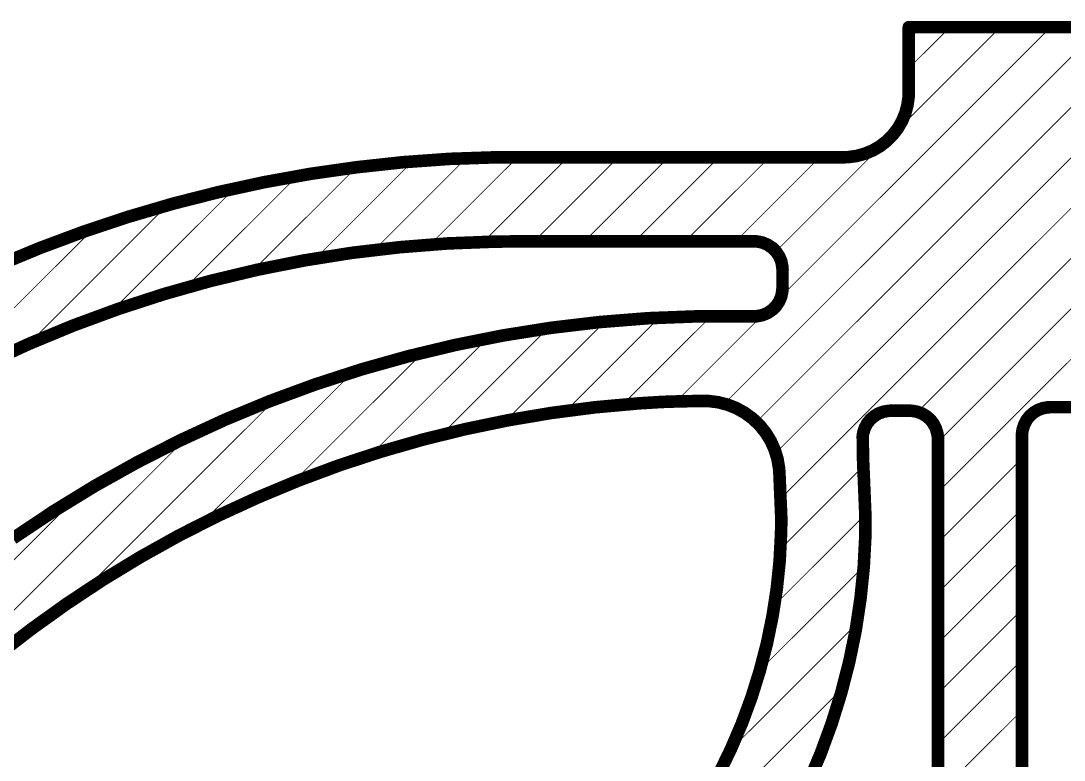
# Model space of a CAD drawing. Header units: millimetres. Extents: x 0 to 13.2, y -0.1 to 6.1.
# Drawn here: x 9.578 to 10.821, y 3.019 to 3.9 of the extents above; entities that cross this region are included whole.
import ezdxf

# ---------------------------------------------------------------- set-up
doc = ezdxf.new("R2010")
doc.units = ezdxf.units.MM
doc.header["$MEASUREMENT"] = 0
doc.layers.add('Mechanical3', color=76, linetype='Continuous')

msp = doc.modelspace()

# ---------------------------------------------------------------- linework, layer by layer
at = {"layer": 'Mechanical3'}
for points, const_width in [([(10.415, 3.4435), (10.8651, 3.8935)], 0.001), ([(10.4535, 3.422), (10.9251, 3.8935)], 0.001), ([(10.4768, 3.3853), (10.9851, 3.8935)], 0.001), ([(10.4768, 3.6253), (10.7451, 3.8935)], 0.001), ([(10.4831, 3.5716), (10.8051, 3.8935)], 0.001), ([(10.6355, 3.893), (11.0056, 3.893)], 0.015), ([(10.6355, 3.8155), (10.6355, 3.893)], 0.015), ([(10.6355, 3.844), (10.6851, 3.8935)], 0.001), ([(10.4827, 3.3311), (11.0056, 3.854)], 0.001), ([(10.634, 3.8003), (10.6354, 3.8104)], 0.015), ([(10.6354, 3.8104), (10.6355, 3.8155)], 0.015), ([(10.6314, 3.7906), (10.634, 3.8003)], 0.015), ([(10.6275, 3.7812), (10.6314, 3.7906)], 0.015), ([(10.6454, 3.4339), (11.0078, 3.7963)], 0.001), ([(10.6163, 3.7644), (10.6225, 3.7724)], 0.015), ([(10.6225, 3.7724), (10.6275, 3.7812)], 0.015), ([(10.6091, 3.7572), (10.6163, 3.7644)], 0.015), ([(10.5829, 3.7421), (10.5923, 3.7459)], 0.015), ([(10.5923, 3.7459), (10.6011, 3.751)], 0.015), ([(10.6011, 3.751), (10.6091, 3.7572)], 0.015), ([(10.6702, 3.3987), (11.0296, 3.7581)], 0.001), ([(10.0329, 3.732), (10.0884, 3.736)], 0.015), ([(10.0884, 3.736), (10.1441, 3.7379)], 0.015), ([(10.1441, 3.7379), (10.1719, 3.7379)], 0.015), ([(10.1719, 3.7379), (10.558, 3.7379)], 0.015), ([(10.558, 3.7379), (10.5631, 3.7381)], 0.015), ([(10.5631, 3.7381), (10.5731, 3.7394)], 0.015), ([(10.5731, 3.7394), (10.5829, 3.7421)], 0.015), ([(9.9225, 3.7181), (9.9776, 3.726)], 0.015), ([(9.9277, 3.6162), (10.0452, 3.7336)], 0.001), ([(9.9776, 3.726), (10.0329, 3.732)], 0.015), ([(9.9978, 3.6262), (10.109, 3.7375)], 0.001), ([(10.0642, 3.6327), (10.1702, 3.7387)], 0.001), ([(10.1276, 3.6361), (10.2302, 3.7387)], 0.001), ([(10.1885, 3.637), (10.2902, 3.7387)], 0.001), ([(10.2485, 3.637), (10.3502, 3.7387)], 0.001), ([(10.3085, 3.637), (10.4102, 3.7387)], 0.001), ([(10.3685, 3.637), (10.4702, 3.7387)], 0.001), ([(10.4285, 3.637), (10.5302, 3.7387)], 0.001), ([(10.6702, 3.3387), (11.0694, 3.7378)], 0.001), ([(9.7724, 3.5809), (9.9078, 3.7162)], 0.001), ([(9.8134, 3.6964), (9.8677, 3.7082)], 0.015), ([(9.8531, 3.6016), (9.9784, 3.7269)], 0.001), ([(9.8677, 3.7082), (9.9225, 3.7181)], 0.015), ([(9.7594, 3.6827), (9.8134, 3.6964)], 0.015), ([(9.6845, 3.5529), (9.833, 3.7014)], 0.001), ([(9.5853, 3.5138), (9.7531, 3.6816)], 0.001), ([(9.706, 3.667), (9.7594, 3.6827)], 0.015), ([(9.6532, 3.6494), (9.706, 3.667)], 0.015), ([(9.466, 3.4545), (9.6659, 3.6544)], 0.001), ([(9.6011, 3.63), (9.6532, 3.6494)], 0.015), ([(10.0289, 3.6307), (10.086, 3.6352)], 0.015), ([(10.086, 3.6352), (10.1433, 3.6374)], 0.015), ([(10.1433, 3.6374), (10.1719, 3.6377)], 0.015), ([(10.1719, 3.6377), (10.4515, 3.6377)], 0.015), ([(10.4515, 3.6377), (10.4548, 3.6376)], 0.015), ([(10.4548, 3.6376), (10.4612, 3.6363)], 0.015), ([(10.4612, 3.6363), (10.4673, 3.6337)], 0.015), ([(10.4673, 3.6337), (10.4728, 3.6301)], 0.015), ([(9.5497, 3.6087), (9.6011, 3.63)], 0.015), ([(9.9155, 3.615), (9.972, 3.624)], 0.015), ([(9.972, 3.624), (10.0289, 3.6307)], 0.015), ([(10.4728, 3.6301), (10.4775, 3.6254)], 0.015), ([(10.4775, 3.6254), (10.4811, 3.6199)], 0.015), ([(9.8593, 3.6038), (9.9155, 3.615)], 0.015), ([(10.4811, 3.6199), (10.4837, 3.6139)], 0.015), ([(10.4837, 3.6139), (10.4849, 3.6074)], 0.015), ([(9.8036, 3.5905), (9.8593, 3.6038)], 0.015), ([(10.4849, 3.6074), (10.4851, 3.6041)], 0.015), ([(10.4851, 3.582), (10.4851, 3.6041)], 0.015), ([(9.7485, 3.5749), (9.8036, 3.5905)], 0.015), ([(9.694, 3.5572), (9.7485, 3.5749)], 0.015), ([(10.4811, 3.5661), (10.4837, 3.5722)], 0.015), ([(10.4837, 3.5722), (10.4849, 3.5787)], 0.015), ([(10.4849, 3.5787), (10.4851, 3.582)], 0.015), ([(10.4728, 3.556), (10.4775, 3.5606)], 0.015), ([(10.4775, 3.5606), (10.4811, 3.5661)], 0.015), ([(9.6403, 3.5374), (9.694, 3.5572)], 0.015), ([(10.3249, 3.5461), (10.3828, 3.5483)], 0.015), ([(10.3828, 3.5483), (10.4118, 3.5483)], 0.015), ([(10.4118, 3.5483), (10.4515, 3.5483)], 0.015), ([(10.4515, 3.5483), (10.4548, 3.5485)], 0.015), ([(10.4548, 3.5485), (10.4612, 3.5498)], 0.015), ([(10.4612, 3.5498), (10.4673, 3.5523)], 0.015), ([(10.4673, 3.5523), (10.4728, 3.556)], 0.015), ([(9.5874, 3.5155), (9.6403, 3.5374)], 0.015), ([(10.1525, 3.5256), (10.2097, 3.5347)], 0.015), ([(10.1545, 3.423), (10.2744, 3.5428)], 0.001), ([(10.2097, 3.5347), (10.2672, 3.5415)], 0.015), ([(10.226, 3.4345), (10.3389, 3.5474)], 0.001), ([(10.2672, 3.5415), (10.3249, 3.5461)], 0.015), ([(10.2935, 3.442), (10.4006, 3.5491)], 0.001), ([(10.3576, 3.4461), (10.4627, 3.5511)], 0.001), ([(10.0773, 3.4058), (10.2065, 3.535)], 0.001), ([(10.0957, 3.5143), (10.1525, 3.5256)], 0.015), ([(9.5354, 3.4915), (9.5874, 3.5155)], 0.015), ([(9.9934, 3.3819), (10.1343, 3.5228)], 0.001), ([(10.0394, 3.5008), (10.0957, 3.5143)], 0.015), ([(9.8998, 3.3483), (10.0575, 3.5059)], 0.001), ([(9.9836, 3.4851), (10.0394, 3.5008)], 0.015), ([(9.9285, 3.4672), (9.9836, 3.4851)], 0.015), ([(9.7898, 3.2983), (9.9744, 3.4829)], 0.001), ([(9.8742, 3.4472), (9.9285, 3.4672)], 0.015), ([(9.8207, 3.425), (9.8742, 3.4472)], 0.015), ([(10.3589, 3.4469), (10.3718, 3.4472)], 0.015), ([(10.3718, 3.4472), (10.3848, 3.4474)], 0.015), ([(10.3848, 3.4474), (10.3913, 3.4475)], 0.015), ([(10.3913, 3.4475), (10.397, 3.4474)], 0.015), ([(10.397, 3.4474), (10.4084, 3.446)], 0.015), ([(9.6445, 3.213), (9.8825, 3.451)], 0.001), ([(10.2098, 3.4332), (10.2615, 3.4399)], 0.015), ([(10.2615, 3.4399), (10.3134, 3.4446)], 0.015), ([(10.3134, 3.4446), (10.3395, 3.4462)], 0.015), ([(10.3395, 3.4462), (10.3459, 3.4465)], 0.015), ([(10.3459, 3.4465), (10.3589, 3.4469)], 0.015), ([(10.4084, 3.446), (10.4195, 3.4431)], 0.015), ([(10.4195, 3.4431), (10.4302, 3.4389)], 0.015), ([(10.4302, 3.4389), (10.4402, 3.4333)], 0.015), ([(10.6051, 3.4346), (10.6111, 3.4357)], 0.015), ([(10.6111, 3.4357), (10.6141, 3.4359)], 0.015), ([(10.6141, 3.4359), (10.6365, 3.4359)], 0.015), ([(10.6365, 3.4359), (10.6396, 3.4357)], 0.015), ([(10.6396, 3.4357), (10.6456, 3.4346)], 0.015), ([(10.7841, 3.4335), (10.7893, 3.4367)], 0.015), ([(10.7893, 3.4367), (10.795, 3.4388)], 0.015), ([(10.795, 3.4388), (10.801, 3.4399)], 0.015), ([(10.801, 3.4399), (10.804, 3.4401)], 0.015), ([(10.804, 3.4401), (10.837, 3.4401)], 0.015), ([(9.7681, 3.4007), (9.8207, 3.425)], 0.015), ([(10.1072, 3.4139), (10.1583, 3.4245)], 0.015), ([(10.1583, 3.4245), (10.2098, 3.4332)], 0.015), ([(10.4402, 3.4333), (10.4495, 3.4265)], 0.015), ([(10.4495, 3.4265), (10.4578, 3.4186)], 0.015), ([(10.5858, 3.4205), (10.5896, 3.4253)], 0.015), ([(10.5896, 3.4253), (10.5942, 3.4293)], 0.015), ([(10.5942, 3.4293), (10.5994, 3.4325)], 0.015), ([(10.5994, 3.4325), (10.6051, 3.4346)], 0.015), ([(10.6456, 3.4346), (10.6513, 3.4325)], 0.015), ([(10.6513, 3.4325), (10.6565, 3.4293)], 0.015), ([(10.6565, 3.4293), (10.6611, 3.4253)], 0.015), ([(10.6611, 3.4253), (10.6648, 3.4205)], 0.015), ([(10.773, 3.4193), (10.7758, 3.4247)], 0.015), ([(10.7758, 3.4247), (10.7795, 3.4295)], 0.015), ([(10.7795, 3.4295), (10.7841, 3.4335)], 0.015), ([(10.0566, 3.4014), (10.1072, 3.4139)], 0.015), ([(10.4578, 3.4186), (10.465, 3.4097)], 0.015), ([(10.5812, 3.4093), (10.583, 3.4151)], 0.015), ([(10.583, 3.4151), (10.5858, 3.4205)], 0.015), ([(10.6648, 3.4205), (10.6676, 3.4151)], 0.015), ([(10.6676, 3.4151), (10.6694, 3.4093)], 0.015), ([(10.7704, 3.4082), (10.7706, 3.4105)], 0.015), ([(10.7706, 3.4105), (10.7712, 3.4135)], 0.015), ([(10.7712, 3.4135), (10.773, 3.4193)], 0.015), ([(9.0805, 2.709), (9.7773, 3.4057)], 0.001), ([(9.7165, 3.3744), (9.7681, 3.4007)], 0.015), ([(10.0065, 3.387), (10.0566, 3.4014)], 0.015), ([(10.465, 3.4097), (10.471, 3.3999)], 0.015), ([(10.471, 3.3999), (10.4757, 3.3895)], 0.015), ([(10.5807, 3.4062), (10.5812, 3.4093)], 0.015), ([(10.5807, 3.4062), (10.5809, 3.3814)], 0.015), ([(10.6694, 3.4093), (10.6699, 3.4062)], 0.015), ([(10.6699, 3.4062), (10.6702, 3.4054)], 0.015), ([(10.6702, 3.4054), (10.6702, 3.4022)], 0.015), ([(10.6702, 3.3934), (10.6702, 3.4022)], 0.015), ([(10.7704, 3.4082), (10.7704, 3.3856)], 0.015), ([(9.9569, 3.3707), (10.0065, 3.387)], 0.015), ([(10.4757, 3.3895), (10.4791, 3.3785)], 0.015), ([(10.6702, 3.3934), (10.6703, 1.5004)], 0.015), ([(10.7704, 3.3856), (10.7706, 1.5004)], 0.015), ([(9.666, 3.3462), (9.7165, 3.3744)], 0.015), ([(10.4791, 3.3785), (10.481, 3.3672)], 0.015), ([(10.5809, 3.3814), (10.5839, 3.3087)], 0.015), ([(9.9081, 3.3525), (9.9569, 3.3707)], 0.015), ([(10.481, 3.3672), (10.4814, 3.3615)], 0.015), ([(10.4814, 3.3615), (10.4837, 3.3068)], 0.015), ([(10.4824, 3.2708), (10.5814, 3.3699)], 0.001), ([(10.6702, 3.2787), (10.7704, 3.3789)], 0.001), ([(9.8599, 3.3324), (9.9081, 3.3525)], 0.015), ([(9.6166, 3.3159), (9.666, 3.3462)], 0.015), ([(9.1512, 2.8397), (9.6465, 3.335)], 0.001), ([(9.8125, 3.3106), (9.8599, 3.3324)], 0.015), ([(9.5684, 3.2837), (9.6166, 3.3159)], 0.015), ([(9.766, 3.287), (9.8125, 3.3106)], 0.015), ([(10.6702, 3.2187), (10.7704, 3.3189)], 0.001), ([(10.475, 3.2035), (10.5838, 3.3123)], 0.001), ([(10.4834, 3.2901), (10.4837, 3.3068)], 0.015), ([(10.5839, 3.3077), (10.5839, 3.3087)], 0.015), ([(10.5839, 3.2886), (10.5839, 3.3077)], 0.015), ([(9.7205, 3.2616), (9.766, 3.287)], 0.015), ([(10.4817, 3.2569), (10.4834, 3.2901)], 0.015), ([(10.5819, 3.2503), (10.5839, 3.2886)], 0.015), ([(9.6759, 3.2345), (9.7205, 3.2616)], 0.015), ([(10.4783, 3.2238), (10.4817, 3.2569)], 0.015), ([(10.578, 3.2121), (10.5819, 3.2503)], 0.015), ([(10.6702, 3.1587), (10.7704, 3.2589)], 0.001), ([(10.458, 3.1265), (10.582, 3.2505)], 0.001), ([(9.6324, 3.2057), (9.6759, 3.2345)], 0.015), ([(10.4732, 3.191), (10.4783, 3.2238)], 0.015), ([(10.5723, 3.1742), (10.578, 3.2121)], 0.015), ([(9.59, 3.1753), (9.6324, 3.2057)], 0.015), ([(10.4665, 3.1584), (10.4732, 3.191)], 0.015), ([(10.6702, 3.0987), (10.7704, 3.1989)], 0.001), ([(9.5488, 3.1434), (9.59, 3.1753)], 0.015), ([(10.4224, 3.0309), (10.5736, 3.182)], 0.001), ([(10.5646, 3.1367), (10.5723, 3.1742)], 0.015), ([(10.4581, 3.1262), (10.4665, 3.1584)], 0.015), ([(10.555, 3.0995), (10.5646, 3.1367)], 0.015), ([(10.4482, 3.0944), (10.4581, 3.1262)], 0.015), ([(10.6702, 3.0387), (10.7704, 3.1389)], 0.001), ([(10.5436, 3.0629), (10.555, 3.0995)], 0.015), ([(10.0028, 2.5513), (10.5567, 3.1051)], 0.001), ([(10.4367, 3.0632), (10.4482, 3.0944)], 0.015), ([(10.4236, 3.0326), (10.4367, 3.0632)], 0.015), ([(10.5304, 3.0269), (10.5436, 3.0629)], 0.015), ([(10.6702, 2.9787), (10.7704, 3.0789)], 0.001), ([(10.4091, 3.0027), (10.4236, 3.0326)], 0.015), ([(10.5154, 2.9916), (10.5304, 3.0269)], 0.015)]:
    msp.add_lwpolyline(points, dxfattribs=dict(at, const_width=const_width))
for points, const_width in [([(10.6318, 3.893, 1), (10.6393, 3.893, 1)], 0.0075), ([(10.6318, 3.893, 1), (10.6393, 3.893, 1)], 0.0075), ([(10.6848, 3.8935, 1), (10.6853, 3.8935, 1)], 0.0005), ([(10.7448, 3.8935, 1), (10.7453, 3.8935, 1)], 0.0005), ([(10.8048, 3.8935, 1), (10.8053, 3.8935, 1)], 0.0005), ([(10.6353, 3.844, 1), (10.6358, 3.844, 1)], 0.0005), ([(10.6316, 3.8104, 1), (10.6391, 3.8104, 1)], 0.0075), ([(10.6316, 3.8104, 1), (10.6391, 3.8104, 1)], 0.0075), ([(10.6318, 3.8155, 1), (10.6393, 3.8155, 1)], 0.0075), ([(10.6318, 3.8155, 1), (10.6393, 3.8155, 1)], 0.0075), ([(10.6303, 3.8003, 1), (10.6378, 3.8003, 1)], 0.0075), ([(10.6303, 3.8003, 1), (10.6378, 3.8003, 1)], 0.0075), ([(10.6277, 3.7906, 1), (10.6352, 3.7906, 1)], 0.0075), ([(10.6277, 3.7906, 1), (10.6352, 3.7906, 1)], 0.0075), ([(10.6187, 3.7724, 1), (10.6262, 3.7724, 1)], 0.0075), ([(10.6187, 3.7724, 1), (10.6262, 3.7724, 1)], 0.0075), ([(10.6238, 3.7812, 1), (10.6313, 3.7812, 1)], 0.0075), ([(10.6238, 3.7812, 1), (10.6313, 3.7812, 1)], 0.0075), ([(10.6125, 3.7644, 1), (10.62, 3.7644, 1)], 0.0075), ([(10.6125, 3.7644, 1), (10.62, 3.7644, 1)], 0.0075), ([(10.5885, 3.7459, 1), (10.596, 3.7459, 1)], 0.0075), ([(10.5885, 3.7459, 1), (10.596, 3.7459, 1)], 0.0075), ([(10.5973, 3.751, 1), (10.6048, 3.751, 1)], 0.0075), ([(10.5973, 3.751, 1), (10.6048, 3.751, 1)], 0.0075), ([(10.6054, 3.7572, 1), (10.6129, 3.7572, 1)], 0.0075), ([(10.6054, 3.7572, 1), (10.6129, 3.7572, 1)], 0.0075), ([(10.0847, 3.736, 1), (10.0922, 3.736, 1)], 0.0075), ([(10.0847, 3.736, 1), (10.0922, 3.736, 1)], 0.0075), ([(10.1403, 3.7379, 1), (10.1478, 3.7379, 1)], 0.0075), ([(10.1403, 3.7379, 1), (10.1478, 3.7379, 1)], 0.0075), ([(10.1681, 3.7379, 1), (10.1756, 3.7379, 1)], 0.0075), ([(10.1681, 3.7379, 1), (10.1756, 3.7379, 1)], 0.0075), ([(10.5543, 3.7379, 1), (10.5618, 3.7379, 1)], 0.0075), ([(10.5543, 3.7379, 1), (10.5618, 3.7379, 1)], 0.0075), ([(10.5593, 3.7381, 1), (10.5668, 3.7381, 1)], 0.0075), ([(10.5593, 3.7381, 1), (10.5668, 3.7381, 1)], 0.0075), ([(10.5694, 3.7394, 1), (10.5769, 3.7394, 1)], 0.0075), ([(10.5694, 3.7394, 1), (10.5769, 3.7394, 1)], 0.0075), ([(10.5792, 3.7421, 1), (10.5867, 3.7421, 1)], 0.0075), ([(10.5792, 3.7421, 1), (10.5867, 3.7421, 1)], 0.0075), ([(9.9738, 3.726, 1), (9.9813, 3.726, 1)], 0.0075), ([(9.9738, 3.726, 1), (9.9813, 3.726, 1)], 0.0075), ([(10.0292, 3.732, 1), (10.0367, 3.732, 1)], 0.0075), ([(10.0292, 3.732, 1), (10.0367, 3.732, 1)], 0.0075), ([(10.0449, 3.7336, 1), (10.0454, 3.7336, 1)], 0.0005), ([(10.1087, 3.7375, 1), (10.1092, 3.7375, 1)], 0.0005), ([(10.17, 3.7387, 1), (10.1705, 3.7387, 1)], 0.0005), ([(10.23, 3.7387, 1), (10.2305, 3.7387, 1)], 0.0005), ([(10.29, 3.7387, 1), (10.2905, 3.7387, 1)], 0.0005), ([(10.35, 3.7387, 1), (10.3505, 3.7387, 1)], 0.0005), ([(10.41, 3.7387, 1), (10.4105, 3.7387, 1)], 0.0005), ([(10.47, 3.7387, 1), (10.4705, 3.7387, 1)], 0.0005), ([(10.53, 3.7387, 1), (10.5305, 3.7387, 1)], 0.0005), ([(9.864, 3.7082, 1), (9.8715, 3.7082, 1)], 0.0075), ([(9.864, 3.7082, 1), (9.8715, 3.7082, 1)], 0.0075), ([(9.9075, 3.7162, 1), (9.908, 3.7162, 1)], 0.0005), ([(9.9188, 3.7181, 1), (9.9263, 3.7181, 1)], 0.0075), ([(9.9188, 3.7181, 1), (9.9263, 3.7181, 1)], 0.0075), ([(9.9782, 3.7269, 1), (9.9787, 3.7269, 1)], 0.0005), ([(9.8096, 3.6964, 1), (9.8171, 3.6964, 1)], 0.0075), ([(9.8096, 3.6964, 1), (9.8171, 3.6964, 1)], 0.0075), ([(9.8327, 3.7014, 1), (9.8332, 3.7014, 1)], 0.0005), ([(9.7557, 3.6827, 1), (9.7632, 3.6827, 1)], 0.0075), ([(9.7557, 3.6827, 1), (9.7632, 3.6827, 1)], 0.0075), ([(9.7528, 3.6816, 1), (9.7533, 3.6816, 1)], 0.0005), ([(9.7023, 3.667, 1), (9.7098, 3.667, 1)], 0.0075), ([(9.7023, 3.667, 1), (9.7098, 3.667, 1)], 0.0075), ([(9.6495, 3.6494, 1), (9.657, 3.6494, 1)], 0.0075), ([(9.6495, 3.6494, 1), (9.657, 3.6494, 1)], 0.0075), ([(9.6657, 3.6544, 1), (9.6662, 3.6544, 1)], 0.0005), ([(10.0823, 3.6352, 1), (10.0898, 3.6352, 1)], 0.0075), ([(10.0823, 3.6352, 1), (10.0898, 3.6352, 1)], 0.0075), ([(10.1395, 3.6374, 1), (10.147, 3.6374, 1)], 0.0075), ([(10.1395, 3.6374, 1), (10.147, 3.6374, 1)], 0.0075), ([(10.1681, 3.6377, 1), (10.1756, 3.6377, 1)], 0.0075), ([(10.1681, 3.6377, 1), (10.1756, 3.6377, 1)], 0.0075), ([(10.4477, 3.6377, 1), (10.4552, 3.6377, 1)], 0.0075), ([(10.4477, 3.6377, 1), (10.4552, 3.6377, 1)], 0.0075), ([(10.451, 3.6376, 1), (10.4585, 3.6376, 1)], 0.0075), ([(10.451, 3.6376, 1), (10.4585, 3.6376, 1)], 0.0075), ([(10.4575, 3.6363, 1), (10.465, 3.6363, 1)], 0.0075), ([(10.4575, 3.6363, 1), (10.465, 3.6363, 1)], 0.0075), ([(10.4636, 3.6337, 1), (10.4711, 3.6337, 1)], 0.0075), ([(10.4636, 3.6337, 1), (10.4711, 3.6337, 1)], 0.0075), ([(9.5973, 3.63, 1), (9.6048, 3.63, 1)], 0.0075), ([(9.5973, 3.63, 1), (9.6048, 3.63, 1)], 0.0075), ([(9.9683, 3.624, 1), (9.9758, 3.624, 1)], 0.0075), ([(9.9683, 3.624, 1), (9.9758, 3.624, 1)], 0.0075), ([(10.0252, 3.6307, 1), (10.0327, 3.6307, 1)], 0.0075), ([(10.0252, 3.6307, 1), (10.0327, 3.6307, 1)], 0.0075), ([(10.064, 3.6327, 1), (10.0645, 3.6327, 1)], 0.0005), ([(10.1273, 3.6361, 1), (10.1278, 3.6361, 1)], 0.0005), ([(10.1882, 3.637, 1), (10.1887, 3.637, 1)], 0.0005), ([(10.2482, 3.637, 1), (10.2487, 3.637, 1)], 0.0005), ([(10.3082, 3.637, 1), (10.3087, 3.637, 1)], 0.0005), ([(10.3682, 3.637, 1), (10.3687, 3.637, 1)], 0.0005), ([(10.4282, 3.637, 1), (10.4287, 3.637, 1)], 0.0005), ([(10.4691, 3.6301, 1), (10.4766, 3.6301, 1)], 0.0075), ([(10.4691, 3.6301, 1), (10.4766, 3.6301, 1)], 0.0075), ([(10.4737, 3.6254, 1), (10.4812, 3.6254, 1)], 0.0075), ([(10.4737, 3.6254, 1), (10.4812, 3.6254, 1)], 0.0075), ([(9.9117, 3.615, 1), (9.9192, 3.615, 1)], 0.0075), ([(9.9117, 3.615, 1), (9.9192, 3.615, 1)], 0.0075), ([(9.9275, 3.6162, 1), (9.928, 3.6162, 1)], 0.0005), ([(9.9975, 3.6262, 1), (9.998, 3.6262, 1)], 0.0005), ([(10.4774, 3.6199, 1), (10.4849, 3.6199, 1)], 0.0075), ([(10.4774, 3.6199, 1), (10.4849, 3.6199, 1)], 0.0075), ([(10.4799, 3.6139, 1), (10.4874, 3.6139, 1)], 0.0075), ([(10.4799, 3.6139, 1), (10.4874, 3.6139, 1)], 0.0075), ([(10.4766, 3.6253, 1), (10.4771, 3.6253, 1)], 0.0005), ([(9.8556, 3.6038, 1), (9.8631, 3.6038, 1)], 0.0075), ([(9.8556, 3.6038, 1), (9.8631, 3.6038, 1)], 0.0075), ([(10.4812, 3.6074, 1), (10.4887, 3.6074, 1)], 0.0075), ([(10.4812, 3.6074, 1), (10.4887, 3.6074, 1)], 0.0075), ([(10.4814, 3.6041, 1), (10.4889, 3.6041, 1)], 0.0075), ([(10.4814, 3.6041, 1), (10.4889, 3.6041, 1)], 0.0075), ([(9.7999, 3.5905, 1), (9.8074, 3.5905, 1)], 0.0075), ([(9.7999, 3.5905, 1), (9.8074, 3.5905, 1)], 0.0075), ([(9.8529, 3.6016, 1), (9.8534, 3.6016, 1)], 0.0005), ([(9.7447, 3.5749, 1), (9.7522, 3.5749, 1)], 0.0075), ([(9.7447, 3.5749, 1), (9.7522, 3.5749, 1)], 0.0075), ([(9.7722, 3.5809, 1), (9.7727, 3.5809, 1)], 0.0005), ([(10.4799, 3.5722, 1), (10.4874, 3.5722, 1)], 0.0075), ([(10.4799, 3.5722, 1), (10.4874, 3.5722, 1)], 0.0075), ([(10.4812, 3.5787, 1), (10.4887, 3.5787, 1)], 0.0075), ([(10.4812, 3.5787, 1), (10.4887, 3.5787, 1)], 0.0075), ([(10.4814, 3.582, 1), (10.4889, 3.582, 1)], 0.0075), ([(10.4814, 3.582, 1), (10.4889, 3.582, 1)], 0.0075), ([(10.4737, 3.5606, 1), (10.4812, 3.5606, 1)], 0.0075), ([(10.4737, 3.5606, 1), (10.4812, 3.5606, 1)], 0.0075), ([(10.4774, 3.5661, 1), (10.4849, 3.5661, 1)], 0.0075), ([(10.4774, 3.5661, 1), (10.4849, 3.5661, 1)], 0.0075), ([(10.4828, 3.5716, 1), (10.4833, 3.5716, 1)], 0.0005), ([(9.6903, 3.5572, 1), (9.6978, 3.5572, 1)], 0.0075), ([(9.6903, 3.5572, 1), (9.6978, 3.5572, 1)], 0.0075), ([(10.3791, 3.5483, 1), (10.3866, 3.5483, 1)], 0.0075), ([(10.3791, 3.5483, 1), (10.3866, 3.5483, 1)], 0.0075), ([(10.408, 3.5483, 1), (10.4155, 3.5483, 1)], 0.0075), ([(10.408, 3.5483, 1), (10.4155, 3.5483, 1)], 0.0075), ([(10.4477, 3.5483, 1), (10.4552, 3.5483, 1)], 0.0075), ([(10.4477, 3.5483, 1), (10.4552, 3.5483, 1)], 0.0075), ([(10.451, 3.5485, 1), (10.4585, 3.5485, 1)], 0.0075), ([(10.451, 3.5485, 1), (10.4585, 3.5485, 1)], 0.0075), ([(10.4575, 3.5498, 1), (10.465, 3.5498, 1)], 0.0075), ([(10.4575, 3.5498, 1), (10.465, 3.5498, 1)], 0.0075), ([(10.4636, 3.5523, 1), (10.4711, 3.5523, 1)], 0.0075), ([(10.4636, 3.5523, 1), (10.4711, 3.5523, 1)], 0.0075), ([(10.4691, 3.556, 1), (10.4766, 3.556, 1)], 0.0075), ([(10.4691, 3.556, 1), (10.4766, 3.556, 1)], 0.0075), ([(9.6365, 3.5374, 1), (9.644, 3.5374, 1)], 0.0075), ([(9.6365, 3.5374, 1), (9.644, 3.5374, 1)], 0.0075), ([(9.6842, 3.5529, 1), (9.6847, 3.5529, 1)], 0.0005), ([(10.2059, 3.5347, 1), (10.2134, 3.5347, 1)], 0.0075), ([(10.2059, 3.5347, 1), (10.2134, 3.5347, 1)], 0.0075), ([(10.2634, 3.5415, 1), (10.2709, 3.5415, 1)], 0.0075), ([(10.2634, 3.5415, 1), (10.2709, 3.5415, 1)], 0.0075), ([(10.2741, 3.5428, 1), (10.2746, 3.5428, 1)], 0.0005), ([(10.3212, 3.5461, 1), (10.3287, 3.5461, 1)], 0.0075), ([(10.3212, 3.5461, 1), (10.3287, 3.5461, 1)], 0.0075), ([(10.3386, 3.5474, 1), (10.3391, 3.5474, 1)], 0.0005), ([(10.4004, 3.5491, 1), (10.4009, 3.5491, 1)], 0.0005), ([(10.4624, 3.5511, 1), (10.4629, 3.5511, 1)], 0.0005), ([(10.1487, 3.5256, 1), (10.1562, 3.5256, 1)], 0.0075), ([(10.1487, 3.5256, 1), (10.1562, 3.5256, 1)], 0.0075), ([(10.2062, 3.535, 1), (10.2067, 3.535, 1)], 0.0005), ([(9.5836, 3.5155, 1), (9.5911, 3.5155, 1)], 0.0075), ([(9.5836, 3.5155, 1), (9.5911, 3.5155, 1)], 0.0075), ([(10.0919, 3.5143, 1), (10.0994, 3.5143, 1)], 0.0075), ([(10.0919, 3.5143, 1), (10.0994, 3.5143, 1)], 0.0075), ([(10.1341, 3.5228, 1), (10.1346, 3.5228, 1)], 0.0005), ([(9.585, 3.5138, 1), (9.5855, 3.5138, 1)], 0.0005), ([(10.0356, 3.5008, 1), (10.0431, 3.5008, 1)], 0.0075), ([(10.0356, 3.5008, 1), (10.0431, 3.5008, 1)], 0.0075), ([(10.0572, 3.5059, 1), (10.0577, 3.5059, 1)], 0.0005), ([(9.9799, 3.4851, 1), (9.9874, 3.4851, 1)], 0.0075), ([(9.9799, 3.4851, 1), (9.9874, 3.4851, 1)], 0.0075), ([(9.9741, 3.4829, 1), (9.9746, 3.4829, 1)], 0.0005), ([(9.9248, 3.4672, 1), (9.9323, 3.4672, 1)], 0.0075), ([(9.9248, 3.4672, 1), (9.9323, 3.4672, 1)], 0.0075), ([(9.8705, 3.4472, 1), (9.878, 3.4472, 1)], 0.0075), ([(9.8705, 3.4472, 1), (9.878, 3.4472, 1)], 0.0075), ([(10.3681, 3.4472, 1), (10.3756, 3.4472, 1)], 0.0075), ([(10.3681, 3.4472, 1), (10.3756, 3.4472, 1)], 0.0075), ([(10.381, 3.4474, 1), (10.3885, 3.4474, 1)], 0.0075), ([(10.381, 3.4474, 1), (10.3885, 3.4474, 1)], 0.0075), ([(10.3875, 3.4475, 1), (10.395, 3.4475, 1)], 0.0075), ([(10.3875, 3.4475, 1), (10.395, 3.4475, 1)], 0.0075), ([(10.3933, 3.4474, 1), (10.4008, 3.4474, 1)], 0.0075), ([(10.3933, 3.4474, 1), (10.4008, 3.4474, 1)], 0.0075), ([(9.8823, 3.451, 1), (9.8828, 3.451, 1)], 0.0005), ([(10.2577, 3.4399, 1), (10.2652, 3.4399, 1)], 0.0075), ([(10.2577, 3.4399, 1), (10.2652, 3.4399, 1)], 0.0075), ([(10.2933, 3.442, 1), (10.2938, 3.442, 1)], 0.0005), ([(10.3097, 3.4446, 1), (10.3172, 3.4446, 1)], 0.0075), ([(10.3097, 3.4446, 1), (10.3172, 3.4446, 1)], 0.0075), ([(10.3357, 3.4462, 1), (10.3432, 3.4462, 1)], 0.0075), ([(10.3357, 3.4462, 1), (10.3432, 3.4462, 1)], 0.0075), ([(10.3422, 3.4465, 1), (10.3497, 3.4465, 1)], 0.0075), ([(10.3422, 3.4465, 1), (10.3497, 3.4465, 1)], 0.0075), ([(10.3551, 3.4469, 1), (10.3626, 3.4469, 1)], 0.0075), ([(10.3551, 3.4469, 1), (10.3626, 3.4469, 1)], 0.0075), ([(10.3574, 3.4461, 1), (10.3579, 3.4461, 1)], 0.0005), ([(10.4046, 3.446, 1), (10.4121, 3.446, 1)], 0.0075), ([(10.4046, 3.446, 1), (10.4121, 3.446, 1)], 0.0075), ([(10.4158, 3.4431, 1), (10.4233, 3.4431, 1)], 0.0075), ([(10.4158, 3.4431, 1), (10.4233, 3.4431, 1)], 0.0075), ([(10.4148, 3.4435, 1), (10.4153, 3.4435, 1)], 0.0005), ([(10.4264, 3.4389, 1), (10.4339, 3.4389, 1)], 0.0075), ([(10.4264, 3.4389, 1), (10.4339, 3.4389, 1)], 0.0075), ([(10.6073, 3.4357, 1), (10.6148, 3.4357, 1)], 0.0075), ([(10.6073, 3.4357, 1), (10.6148, 3.4357, 1)], 0.0075), ([(10.6104, 3.4359, 1), (10.6179, 3.4359, 1)], 0.0075), ([(10.6104, 3.4359, 1), (10.6179, 3.4359, 1)], 0.0075), ([(10.6328, 3.4359, 1), (10.6403, 3.4359, 1)], 0.0075), ([(10.6328, 3.4359, 1), (10.6403, 3.4359, 1)], 0.0075), ([(10.6358, 3.4357, 1), (10.6433, 3.4357, 1)], 0.0075), ([(10.6358, 3.4357, 1), (10.6433, 3.4357, 1)], 0.0075), ([(10.7856, 3.4367, 1), (10.7931, 3.4367, 1)], 0.0075), ([(10.7856, 3.4367, 1), (10.7931, 3.4367, 1)], 0.0075), ([(10.7913, 3.4388, 1), (10.7988, 3.4388, 1)], 0.0075), ([(10.7913, 3.4388, 1), (10.7988, 3.4388, 1)], 0.0075), ([(10.7972, 3.4399, 1), (10.8047, 3.4399, 1)], 0.0075), ([(10.7972, 3.4399, 1), (10.8047, 3.4399, 1)], 0.0075), ([(10.8003, 3.4401, 1), (10.8078, 3.4401, 1)], 0.0075), ([(10.8003, 3.4401, 1), (10.8078, 3.4401, 1)], 0.0075), ([(9.8169, 3.425, 1), (9.8244, 3.425, 1)], 0.0075), ([(9.8169, 3.425, 1), (9.8244, 3.425, 1)], 0.0075), ([(10.1546, 3.4245, 1), (10.1621, 3.4245, 1)], 0.0075), ([(10.1546, 3.4245, 1), (10.1621, 3.4245, 1)], 0.0075), ([(10.206, 3.4332, 1), (10.2135, 3.4332, 1)], 0.0075), ([(10.206, 3.4332, 1), (10.2135, 3.4332, 1)], 0.0075), ([(10.2258, 3.4345, 1), (10.2263, 3.4345, 1)], 0.0005), ([(10.4365, 3.4333, 1), (10.444, 3.4333, 1)], 0.0075), ([(10.4365, 3.4333, 1), (10.444, 3.4333, 1)], 0.0075), ([(10.4457, 3.4265, 1), (10.4532, 3.4265, 1)], 0.0075), ([(10.4457, 3.4265, 1), (10.4532, 3.4265, 1)], 0.0075), ([(10.5858, 3.4253, 1), (10.5933, 3.4253, 1)], 0.0075), ([(10.5858, 3.4253, 1), (10.5933, 3.4253, 1)], 0.0075), ([(10.5904, 3.4293, 1), (10.5979, 3.4293, 1)], 0.0075), ([(10.5904, 3.4293, 1), (10.5979, 3.4293, 1)], 0.0075), ([(10.5956, 3.4325, 1), (10.6031, 3.4325, 1)], 0.0075), ([(10.5956, 3.4325, 1), (10.6031, 3.4325, 1)], 0.0075), ([(10.6013, 3.4346, 1), (10.6088, 3.4346, 1)], 0.0075), ([(10.6013, 3.4346, 1), (10.6088, 3.4346, 1)], 0.0075), ([(10.6418, 3.4346, 1), (10.6493, 3.4346, 1)], 0.0075), ([(10.6418, 3.4346, 1), (10.6493, 3.4346, 1)], 0.0075), ([(10.6475, 3.4325, 1), (10.655, 3.4325, 1)], 0.0075), ([(10.6475, 3.4325, 1), (10.655, 3.4325, 1)], 0.0075), ([(10.6452, 3.4339, 1), (10.6457, 3.4339, 1)], 0.0005), ([(10.6527, 3.4293, 1), (10.6602, 3.4293, 1)], 0.0075), ([(10.6527, 3.4293, 1), (10.6602, 3.4293, 1)], 0.0075), ([(10.6573, 3.4253, 1), (10.6648, 3.4253, 1)], 0.0075), ([(10.6573, 3.4253, 1), (10.6648, 3.4253, 1)], 0.0075), ([(10.772, 3.4247, 1), (10.7795, 3.4247, 1)], 0.0075), ([(10.772, 3.4247, 1), (10.7795, 3.4247, 1)], 0.0075), ([(10.7758, 3.4295, 1), (10.7833, 3.4295, 1)], 0.0075), ([(10.7758, 3.4295, 1), (10.7833, 3.4295, 1)], 0.0075), ([(10.7803, 3.4335, 1), (10.7878, 3.4335, 1)], 0.0075), ([(10.7803, 3.4335, 1), (10.7878, 3.4335, 1)], 0.0075), ([(10.1035, 3.4139, 1), (10.111, 3.4139, 1)], 0.0075), ([(10.1035, 3.4139, 1), (10.111, 3.4139, 1)], 0.0075), ([(10.1542, 3.423, 1), (10.1547, 3.423, 1)], 0.0005), ([(10.454, 3.4186, 1), (10.4615, 3.4186, 1)], 0.0075), ([(10.454, 3.4186, 1), (10.4615, 3.4186, 1)], 0.0075), ([(10.4532, 3.422, 1), (10.4537, 3.422, 1)], 0.0005), ([(10.5793, 3.4151, 1), (10.5868, 3.4151, 1)], 0.0075), ([(10.5793, 3.4151, 1), (10.5868, 3.4151, 1)], 0.0075), ([(10.5821, 3.4205, 1), (10.5896, 3.4205, 1)], 0.0075), ([(10.5821, 3.4205, 1), (10.5896, 3.4205, 1)], 0.0075), ([(10.6611, 3.4205, 1), (10.6686, 3.4205, 1)], 0.0075), ([(10.6611, 3.4205, 1), (10.6686, 3.4205, 1)], 0.0075), ([(10.6639, 3.4151, 1), (10.6714, 3.4151, 1)], 0.0075), ([(10.6639, 3.4151, 1), (10.6714, 3.4151, 1)], 0.0075), ([(10.7669, 3.4105, 1), (10.7744, 3.4105, 1)], 0.0075), ([(10.7669, 3.4105, 1), (10.7744, 3.4105, 1)], 0.0075), ([(10.7674, 3.4135, 1), (10.7749, 3.4135, 1)], 0.0075), ([(10.7674, 3.4135, 1), (10.7749, 3.4135, 1)], 0.0075), ([(10.7692, 3.4193, 1), (10.7767, 3.4193, 1)], 0.0075), ([(10.7692, 3.4193, 1), (10.7767, 3.4193, 1)], 0.0075), ([(9.7643, 3.4007, 1), (9.7718, 3.4007, 1)], 0.0075), ([(9.7643, 3.4007, 1), (9.7718, 3.4007, 1)], 0.0075), ([(9.777, 3.4057, 1), (9.7775, 3.4057, 1)], 0.0005), ([(10.0529, 3.4014, 1), (10.0604, 3.4014, 1)], 0.0075), ([(10.0529, 3.4014, 1), (10.0604, 3.4014, 1)], 0.0075), ([(10.077, 3.4058, 1), (10.0775, 3.4058, 1)], 0.0005), ([(10.4612, 3.4097, 1), (10.4687, 3.4097, 1)], 0.0075), ([(10.4612, 3.4097, 1), (10.4687, 3.4097, 1)], 0.0075), ([(10.4673, 3.3999, 1), (10.4748, 3.3999, 1)], 0.0075), ([(10.4673, 3.3999, 1), (10.4748, 3.3999, 1)], 0.0075), ([(10.577, 3.4062, 1), (10.5845, 3.4062, 1)], 0.0075), ([(10.577, 3.4062, 1), (10.5845, 3.4062, 1)], 0.0075), ([(10.5775, 3.4093, 1), (10.585, 3.4093, 1)], 0.0075), ([(10.5775, 3.4093, 1), (10.585, 3.4093, 1)], 0.0075), ([(10.6657, 3.4093, 1), (10.6732, 3.4093, 1)], 0.0075), ([(10.6657, 3.4093, 1), (10.6732, 3.4093, 1)], 0.0075), ([(10.6662, 3.4062, 1), (10.6737, 3.4062, 1)], 0.0075), ([(10.6662, 3.4062, 1), (10.6737, 3.4062, 1)], 0.0075), ([(10.6664, 3.4054, 1), (10.6739, 3.4054, 1)], 0.0075), ([(10.6664, 3.4054, 1), (10.6739, 3.4054, 1)], 0.0075), ([(10.6664, 3.4022, 1), (10.6739, 3.4022, 1)], 0.0075), ([(10.6664, 3.4022, 1), (10.6739, 3.4022, 1)], 0.0075), ([(10.7667, 3.4082, 1), (10.7742, 3.4082, 1)], 0.0075), ([(10.7667, 3.4082, 1), (10.7742, 3.4082, 1)], 0.0075), ([(10.0027, 3.387, 1), (10.0102, 3.387, 1)], 0.0075), ([(10.0027, 3.387, 1), (10.0102, 3.387, 1)], 0.0075), ([(10.472, 3.3895, 1), (10.4795, 3.3895, 1)], 0.0075), ([(10.472, 3.3895, 1), (10.4795, 3.3895, 1)], 0.0075), ([(10.6664, 3.3934, 1), (10.6739, 3.3934, 1)], 0.0075), ([(10.6664, 3.3934, 1), (10.6739, 3.3934, 1)], 0.0075), ([(10.6699, 3.3987, 1), (10.6704, 3.3987, 1)], 0.0005), ([(10.7667, 3.3856, 1), (10.7742, 3.3856, 1)], 0.0075), ([(10.7667, 3.3856, 1), (10.7742, 3.3856, 1)], 0.0075), ([(9.7127, 3.3744, 1), (9.7202, 3.3744, 1)], 0.0075), ([(9.7127, 3.3744, 1), (9.7202, 3.3744, 1)], 0.0075), ([(9.9932, 3.3819, 1), (9.9937, 3.3819, 1)], 0.0005), ([(10.4754, 3.3785, 1), (10.4829, 3.3785, 1)], 0.0075), ([(10.4754, 3.3785, 1), (10.4829, 3.3785, 1)], 0.0075), ([(10.4766, 3.3853, 1), (10.4771, 3.3853, 1)], 0.0005), ([(10.5772, 3.3814, 1), (10.5847, 3.3814, 1)], 0.0075), ([(10.5772, 3.3814, 1), (10.5847, 3.3814, 1)], 0.0075), ([(9.9532, 3.3707, 1), (9.9607, 3.3707, 1)], 0.0075), ([(9.9532, 3.3707, 1), (9.9607, 3.3707, 1)], 0.0075), ([(10.4773, 3.3672, 1), (10.4848, 3.3672, 1)], 0.0075), ([(10.4773, 3.3672, 1), (10.4848, 3.3672, 1)], 0.0075), ([(10.4777, 3.3615, 1), (10.4852, 3.3615, 1)], 0.0075), ([(10.4777, 3.3615, 1), (10.4852, 3.3615, 1)], 0.0075), ([(10.5812, 3.3699, 1), (10.5817, 3.3699, 1)], 0.0005), ([(10.7702, 3.3789, 1), (10.7707, 3.3789, 1)], 0.0005), ([(9.9043, 3.3525, 1), (9.9118, 3.3525, 1)], 0.0075), ([(9.9043, 3.3525, 1), (9.9118, 3.3525, 1)], 0.0075), ([(9.6622, 3.3462, 1), (9.6697, 3.3462, 1)], 0.0075), ([(9.6622, 3.3462, 1), (9.6697, 3.3462, 1)], 0.0075), ([(9.8995, 3.3483, 1), (9.9, 3.3483, 1)], 0.0005), ([(9.6463, 3.335, 1), (9.6468, 3.335, 1)], 0.0005), ([(9.8561, 3.3324, 1), (9.8636, 3.3324, 1)], 0.0075), ([(9.8561, 3.3324, 1), (9.8636, 3.3324, 1)], 0.0075), ([(10.4824, 3.3311, 1), (10.4829, 3.3311, 1)], 0.0005), ([(10.6699, 3.3387, 1), (10.6704, 3.3387, 1)], 0.0005), ([(9.6128, 3.3159, 1), (9.6203, 3.3159, 1)], 0.0075), ([(9.6128, 3.3159, 1), (9.6203, 3.3159, 1)], 0.0075), ([(9.8088, 3.3106, 1), (9.8163, 3.3106, 1)], 0.0075), ([(9.8088, 3.3106, 1), (9.8163, 3.3106, 1)], 0.0075), ([(10.7702, 3.3189, 1), (10.7707, 3.3189, 1)], 0.0005), ([(10.4799, 3.3068, 1), (10.4874, 3.3068, 1)], 0.0075), ([(10.4799, 3.3068, 1), (10.4874, 3.3068, 1)], 0.0075), ([(10.5802, 3.3087, 1), (10.5877, 3.3087, 1)], 0.0075), ([(10.5802, 3.3087, 1), (10.5877, 3.3087, 1)], 0.0075), ([(10.5802, 3.3077, 1), (10.5877, 3.3077, 1)], 0.0075), ([(10.5802, 3.3077, 1), (10.5877, 3.3077, 1)], 0.0075), ([(10.5836, 3.3123, 1), (10.5841, 3.3123, 1)], 0.0005), ([(9.7623, 3.287, 1), (9.7698, 3.287, 1)], 0.0075), ([(9.7623, 3.287, 1), (9.7698, 3.287, 1)], 0.0075), ([(9.7895, 3.2983, 1), (9.79, 3.2983, 1)], 0.0005), ([(10.4797, 3.2901, 1), (10.4872, 3.2901, 1)], 0.0075), ([(10.4797, 3.2901, 1), (10.4872, 3.2901, 1)], 0.0075), ([(10.5801, 3.2886, 1), (10.5876, 3.2886, 1)], 0.0075), ([(10.5801, 3.2886, 1), (10.5876, 3.2886, 1)], 0.0075), ([(9.7167, 3.2616, 1), (9.7242, 3.2616, 1)], 0.0075), ([(9.7167, 3.2616, 1), (9.7242, 3.2616, 1)], 0.0075), ([(10.4821, 3.2708, 1), (10.4826, 3.2708, 1)], 0.0005), ([(10.6699, 3.2787, 1), (10.6704, 3.2787, 1)], 0.0005), ([(10.4779, 3.2569, 1), (10.4854, 3.2569, 1)], 0.0075), ([(10.4779, 3.2569, 1), (10.4854, 3.2569, 1)], 0.0075), ([(10.5782, 3.2503, 1), (10.5857, 3.2503, 1)], 0.0075), ([(10.5782, 3.2503, 1), (10.5857, 3.2503, 1)], 0.0075), ([(10.7702, 3.2589, 1), (10.7707, 3.2589, 1)], 0.0005), ([(10.5817, 3.2505, 1), (10.5822, 3.2505, 1)], 0.0005), ([(9.6721, 3.2345, 1), (9.6796, 3.2345, 1)], 0.0075), ([(9.6721, 3.2345, 1), (9.6796, 3.2345, 1)], 0.0075), ([(10.4745, 3.2238, 1), (10.482, 3.2238, 1)], 0.0075), ([(10.4745, 3.2238, 1), (10.482, 3.2238, 1)], 0.0075), ([(10.5743, 3.2121, 1), (10.5818, 3.2121, 1)], 0.0075), ([(10.5743, 3.2121, 1), (10.5818, 3.2121, 1)], 0.0075), ([(10.6699, 3.2187, 1), (10.6704, 3.2187, 1)], 0.0005), ([(9.6286, 3.2057, 1), (9.6361, 3.2057, 1)], 0.0075), ([(9.6286, 3.2057, 1), (9.6361, 3.2057, 1)], 0.0075), ([(9.6443, 3.213, 1), (9.6448, 3.213, 1)], 0.0005), ([(10.4694, 3.191, 1), (10.4769, 3.191, 1)], 0.0075), ([(10.4694, 3.191, 1), (10.4769, 3.191, 1)], 0.0075), ([(10.4747, 3.2035, 1), (10.4752, 3.2035, 1)], 0.0005), ([(10.7702, 3.1989, 1), (10.7707, 3.1989, 1)], 0.0005), ([(9.5862, 3.1753, 1), (9.5937, 3.1753, 1)], 0.0075), ([(9.5862, 3.1753, 1), (9.5937, 3.1753, 1)], 0.0075), ([(10.5685, 3.1742, 1), (10.576, 3.1742, 1)], 0.0075), ([(10.5685, 3.1742, 1), (10.576, 3.1742, 1)], 0.0075), ([(10.5733, 3.182, 1), (10.5738, 3.182, 1)], 0.0005), ([(10.4627, 3.1584, 1), (10.4702, 3.1584, 1)], 0.0075), ([(10.4627, 3.1584, 1), (10.4702, 3.1584, 1)], 0.0075), ([(10.67, 3.1587, 1), (10.6705, 3.1587, 1)], 0.0005), ([(10.5608, 3.1367, 1), (10.5683, 3.1367, 1)], 0.0075), ([(10.5608, 3.1367, 1), (10.5683, 3.1367, 1)], 0.0075), ([(10.4544, 3.1262, 1), (10.4619, 3.1262, 1)], 0.0075), ([(10.4544, 3.1262, 1), (10.4619, 3.1262, 1)], 0.0075), ([(10.7702, 3.1389, 1), (10.7707, 3.1389, 1)], 0.0005), ([(10.4577, 3.1265, 1), (10.4582, 3.1265, 1)], 0.0005), ([(10.5513, 3.0995, 1), (10.5588, 3.0995, 1)], 0.0075), ([(10.5513, 3.0995, 1), (10.5588, 3.0995, 1)], 0.0075), ([(10.4445, 3.0944, 1), (10.452, 3.0944, 1)], 0.0075), ([(10.4445, 3.0944, 1), (10.452, 3.0944, 1)], 0.0075), ([(10.5564, 3.1051, 1), (10.5569, 3.1051, 1)], 0.0005), ([(10.67, 3.0987, 1), (10.6705, 3.0987, 1)], 0.0005), ([(10.433, 3.0632, 1), (10.4405, 3.0632, 1)], 0.0075), ([(10.433, 3.0632, 1), (10.4405, 3.0632, 1)], 0.0075), ([(10.5399, 3.0629, 1), (10.5474, 3.0629, 1)], 0.0075), ([(10.5399, 3.0629, 1), (10.5474, 3.0629, 1)], 0.0075), ([(10.7702, 3.0789, 1), (10.7707, 3.0789, 1)], 0.0005), ([(10.4199, 3.0326, 1), (10.4274, 3.0326, 1)], 0.0075), ([(10.4199, 3.0326, 1), (10.4274, 3.0326, 1)], 0.0075), ([(10.5266, 3.0269, 1), (10.5341, 3.0269, 1)], 0.0075), ([(10.5266, 3.0269, 1), (10.5341, 3.0269, 1)], 0.0075), ([(10.67, 3.0387, 1), (10.6705, 3.0387, 1)], 0.0005), ([(10.4222, 3.0309, 1), (10.4227, 3.0309, 1)], 0.0005)]:
    msp.add_lwpolyline(points, format="xyb", close=True, dxfattribs=dict(at, const_width=const_width))

doc.saveas('drawing.dxf')
